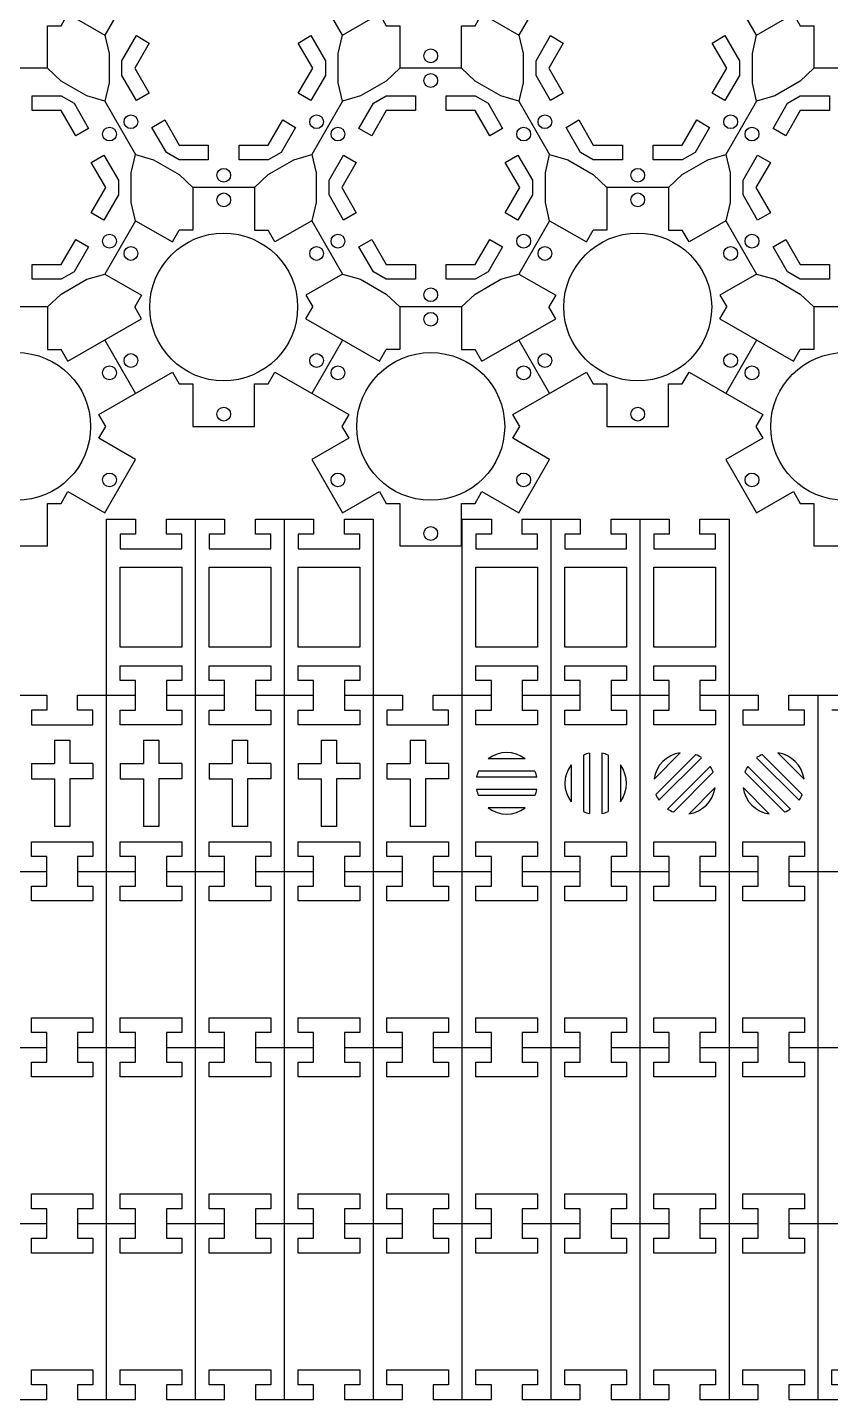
# Model space of a CAD drawing. Header units: inches. Extents: x 0.1 to 23.9, y 0.6 to 24.
# Drawn here: x 9.53 to 16.04, y 0.6 to 11.74 of the extents above; entities that cross this region are included whole.
import ezdxf

# ---------------------------------------------------------------- set-up
doc = ezdxf.new("R2010")
doc.units = ezdxf.units.IN
doc.header["$MEASUREMENT"] = 0

msp = doc.modelspace()

# ---------------------------------------------------------------- linework, layer by layer
at = {"color": 7}
for p, q in [((9.69, 11.413), (9.19, 11.413)), ((9.801, 11.308), (9.69, 11.413)), ((12.55, 11.413), (12.439, 11.308)), ((13.05, 11.413), (12.55, 11.413)), ((13.161, 11.308), (13.05, 11.413)), ((15.91, 11.413), (15.799, 11.308)), ((16.41, 11.413), (15.91, 11.413)), ((10.009, 11.188), (9.801, 11.308)), ((12.439, 11.308), (12.231, 11.188)), ((13.369, 11.188), (13.161, 11.308)), ((15.799, 11.308), (15.592, 11.188)), ((10.155, 11.144), (10.009, 11.188)), ((12.231, 11.188), (12.085, 11.144)), ((13.515, 11.144), (13.369, 11.188)), ((15.592, 11.188), (15.445, 11.144)), ((12.085, 11.144), (11.835, 10.711)), ((15.445, 11.144), (15.195, 10.711)), ((11.835, 10.711), (11.871, 10.563)), ((15.195, 10.711), (15.231, 10.563)), ((11.871, 10.563), (11.871, 10.323)), ((15.231, 10.563), (15.231, 10.323)), ((10.87, 10.443), (10.87, 10.098)), ((11.37, 10.443), (10.87, 10.443)), ((11.37, 10.443), (11.37, 10.098)), ((14.23, 10.443), (14.23, 10.098)), ((14.73, 10.443), (14.23, 10.443)), ((14.73, 10.443), (14.73, 10.098)), ((11.871, 10.323), (11.835, 10.174)), ((15.231, 10.323), (15.195, 10.174)), ((10.405, 10.174), (10.155, 9.741)), ((10.405, 10.174), (10.704, 10.002)), ((11.835, 10.174), (11.536, 10.002)), ((11.835, 10.174), (12.085, 9.741)), ((13.765, 10.174), (13.515, 9.741)), ((13.765, 10.174), (14.064, 10.002)), ((15.195, 10.174), (14.897, 10.002)), ((15.195, 10.174), (15.445, 9.741)), ((10.704, 10.002), (10.759, 10.098)), ((10.87, 10.098), (10.759, 10.098)), ((11.37, 10.098), (11.481, 10.098)), ((11.536, 10.002), (11.481, 10.098)), ((14.064, 10.002), (14.119, 10.098)), ((14.23, 10.098), (14.119, 10.098)), ((14.73, 10.098), (14.841, 10.098)), ((14.897, 10.002), (14.841, 10.098)), ((10.155, 9.741), (10.454, 9.569)), ((12.085, 9.741), (11.786, 9.569)), ((12.085, 9.741), (12.231, 9.698)), ((12.231, 9.698), (12.439, 9.578)), ((13.515, 9.741), (13.814, 9.569)), ((15.445, 9.741), (15.147, 9.569)), ((15.445, 9.741), (15.592, 9.698)), ((15.592, 9.698), (15.799, 9.578)), ((10.454, 9.569), (10.398, 9.473)), ((11.786, 9.569), (11.842, 9.473)), ((12.439, 9.578), (12.55, 9.473)), ((13.814, 9.569), (13.759, 9.473)), ((15.147, 9.569), (15.202, 9.473)), ((15.799, 9.578), (15.91, 9.473)), ((9.69, 9.473), (9.19, 9.473)), ((9.69, 9.473), (9.69, 9.128)), ((9.856, 9.032), (10.454, 9.377)), ((10.454, 9.377), (10.398, 9.473)), ((11.786, 9.377), (11.842, 9.473)), ((11.786, 9.377), (12.384, 9.032)), ((12.55, 9.473), (12.55, 9.128)), ((13.05, 9.473), (12.55, 9.473)), ((13.05, 9.473), (13.05, 9.128)), ((13.216, 9.032), (13.814, 9.377)), ((13.814, 9.377), (13.759, 9.473)), ((15.147, 9.377), (15.202, 9.473)), ((15.147, 9.377), (15.744, 9.032)), ((15.91, 9.473), (15.91, 9.128)), ((16.41, 9.473), (15.91, 9.473)), ((10.155, 9.204), (10.405, 8.771)), ((12.085, 9.204), (11.835, 8.771)), ((13.515, 9.204), (13.765, 8.771)), ((15.445, 9.204), (15.195, 8.771)), ((9.69, 9.128), (9.801, 9.128)), ((9.856, 9.032), (9.801, 9.128)), ((12.384, 9.032), (12.439, 9.128)), ((12.55, 9.128), (12.439, 9.128)), ((13.05, 9.128), (13.161, 9.128)), ((13.216, 9.032), (13.161, 9.128)), ((15.744, 9.032), (15.799, 9.128)), ((15.91, 9.128), (15.799, 9.128)), ((10.891, 0.599), (10.891, 7.749)), ((11.613, 0.599), (11.613, 7.749)), ((13.778, 0.599), (13.778, 7.749)), ((14.499, 0.599), (14.499, 7.749)), ((10.655, 6.319), (11.127, 6.319)), ((11.377, 6.319), (11.849, 6.319)), ((13.542, 6.319), (14.014, 6.319)), ((14.264, 6.319), (14.735, 6.319)), ((15.943, 0.599), (15.943, 6.319)), ((9.212, 4.889), (9.684, 4.889)), ((9.934, 4.889), (10.405, 4.889)), ((10.655, 4.889), (11.127, 4.889)), ((11.377, 4.889), (11.849, 4.889)), ((12.099, 4.889), (12.57, 4.889)), ((12.82, 4.889), (13.292, 4.889)), ((13.542, 4.889), (14.014, 4.889)), ((14.264, 4.889), (14.735, 4.889)), ((14.985, 4.889), (15.457, 4.889)), ((15.707, 4.889), (16.179, 4.889)), ((9.212, 3.459), (9.684, 3.459)), ((9.934, 3.459), (10.405, 3.459)), ((10.655, 3.459), (11.127, 3.459)), ((11.377, 3.459), (11.849, 3.459)), ((12.099, 3.459), (12.57, 3.459)), ((12.82, 3.459), (13.292, 3.459)), ((13.542, 3.459), (14.014, 3.459)), ((14.264, 3.459), (14.735, 3.459)), ((14.985, 3.459), (15.457, 3.459)), ((15.707, 3.459), (16.179, 3.459)), ((9.212, 2.029), (9.684, 2.029)), ((9.934, 2.029), (10.405, 2.029)), ((10.655, 2.029), (11.127, 2.029)), ((11.377, 2.029), (11.849, 2.029)), ((12.099, 2.029), (12.57, 2.029)), ((12.82, 2.029), (13.292, 2.029)), ((13.542, 2.029), (14.014, 2.029)), ((14.264, 2.029), (14.735, 2.029)), ((14.985, 2.029), (15.457, 2.029)), ((15.707, 2.029), (16.179, 2.029))]:
    msp.add_line(p, q, dxfattribs=at)
for p, q in [((9.746, 5.954), (9.746, 5.766)), ((9.746, 5.954), (9.871, 5.954)), ((9.871, 5.954), (9.871, 5.766)), ((10.468, 5.954), (10.468, 5.766)), ((10.468, 5.954), (10.593, 5.954)), ((10.593, 5.954), (10.593, 5.766)), ((11.189, 5.954), (11.189, 5.766)), ((11.189, 5.954), (11.314, 5.954)), ((11.314, 5.954), (11.314, 5.766)), ((11.911, 5.954), (11.911, 5.766)), ((11.911, 5.954), (12.036, 5.954)), ((12.036, 5.954), (12.036, 5.766)), ((12.633, 5.954), (12.633, 5.766)), ((12.633, 5.954), (12.758, 5.954)), ((12.758, 5.954), (12.758, 5.766)), ((13.567, 5.804), (13.267, 5.804)), ((14.039, 5.833), (14.039, 5.375)), ((14.089, 5.849), (14.089, 5.359)), ((14.189, 5.849), (14.189, 5.359)), ((14.239, 5.833), (14.239, 5.375)), ((14.825, 5.851), (14.613, 5.639)), ((14.952, 5.837), (14.628, 5.513)), ((14.998, 5.812), (14.652, 5.466)), ((15.791, 5.466), (15.444, 5.812)), ((15.815, 5.513), (15.491, 5.837)), ((15.83, 5.639), (15.617, 5.851)), ((9.559, 5.766), (9.559, 5.641)), ((9.559, 5.766), (9.746, 5.766)), ((10.059, 5.766), (9.871, 5.766)), ((10.059, 5.766), (10.059, 5.641)), ((10.28, 5.766), (10.28, 5.641)), ((10.28, 5.766), (10.468, 5.766)), ((10.78, 5.766), (10.593, 5.766)), ((10.78, 5.766), (10.78, 5.641)), ((11.002, 5.766), (11.002, 5.641)), ((11.002, 5.766), (11.189, 5.766)), ((11.502, 5.766), (11.314, 5.766)), ((11.502, 5.766), (11.502, 5.641)), ((11.724, 5.766), (11.724, 5.641)), ((11.724, 5.766), (11.911, 5.766)), ((12.224, 5.766), (12.036, 5.766)), ((12.224, 5.766), (12.224, 5.641)), ((12.445, 5.766), (12.445, 5.641)), ((12.445, 5.766), (12.633, 5.766)), ((12.945, 5.766), (12.758, 5.766)), ((12.945, 5.766), (12.945, 5.641)), ((13.646, 5.704), (13.188, 5.704)), ((13.939, 5.754), (13.939, 5.454)), ((14.339, 5.754), (14.339, 5.454)), ((15.069, 5.742), (14.722, 5.395)), ((15.093, 5.695), (14.769, 5.371)), ((15.673, 5.371), (15.349, 5.695)), ((15.72, 5.395), (15.373, 5.742)), ((9.559, 5.641), (9.746, 5.641)), ((9.746, 5.641), (9.746, 5.254)), ((9.871, 5.641), (9.871, 5.254)), ((10.059, 5.641), (9.871, 5.641)), ((10.28, 5.641), (10.468, 5.641)), ((10.468, 5.641), (10.468, 5.254)), ((10.593, 5.641), (10.593, 5.254)), ((10.78, 5.641), (10.593, 5.641)), ((11.002, 5.641), (11.189, 5.641)), ((11.189, 5.641), (11.189, 5.254)), ((11.314, 5.641), (11.314, 5.254)), ((11.502, 5.641), (11.314, 5.641)), ((11.724, 5.641), (11.911, 5.641)), ((11.911, 5.641), (11.911, 5.254)), ((12.036, 5.641), (12.036, 5.254)), ((12.224, 5.641), (12.036, 5.641)), ((12.445, 5.641), (12.633, 5.641)), ((12.633, 5.641), (12.633, 5.254)), ((12.758, 5.641), (12.758, 5.254)), ((12.945, 5.641), (12.758, 5.641)), ((13.662, 5.654), (13.172, 5.654)), ((13.662, 5.554), (13.172, 5.554)), ((13.646, 5.504), (13.188, 5.504)), ((15.108, 5.569), (14.896, 5.356)), ((15.547, 5.356), (15.335, 5.569)), ((13.567, 5.404), (13.267, 5.404)), ((9.871, 5.254), (9.746, 5.254)), ((10.593, 5.254), (10.468, 5.254)), ((11.314, 5.254), (11.189, 5.254)), ((12.036, 5.254), (11.911, 5.254)), ((12.758, 5.254), (12.633, 5.254))]:
    msp.add_line(p, q)
for points in [[(12.085, 11.144), (12.05, 11.293), (12.05, 11.533), (12.085, 11.681), (11.835, 12.114), (11.689, 12.158), (11.481, 12.278), (11.37, 12.383), (10.87, 12.383), (10.759, 12.278), (10.551, 12.158), (10.405, 12.114), (10.155, 11.681), (10.191, 11.533), (10.191, 11.293), (10.155, 11.144), (10.405, 10.711)], [(15.445, 11.144), (15.41, 11.293), (15.41, 11.533), (15.445, 11.681), (15.195, 12.114), (15.049, 12.158), (14.841, 12.278), (14.73, 12.383), (14.23, 12.383), (14.119, 12.278), (13.912, 12.158), (13.765, 12.114), (13.515, 11.681), (13.551, 11.533), (13.551, 11.293), (13.515, 11.144), (13.765, 10.711)], [(9.69, 11.413), (9.69, 11.758), (9.801, 11.758), (9.856, 11.854), (10.155, 11.681)], [(12.085, 11.681), (12.384, 11.854), (12.439, 11.758), (12.55, 11.758), (12.55, 11.413)], [(13.05, 11.413), (13.05, 11.758), (13.161, 11.758), (13.216, 11.854), (13.515, 11.681)], [(15.445, 11.681), (15.744, 11.854), (15.799, 11.758), (15.91, 11.758), (15.91, 11.413)], [(10.405, 10.174), (10.37, 10.323), (10.37, 10.563), (10.405, 10.711), (10.551, 10.668), (10.759, 10.548), (10.87, 10.443)], [(11.37, 10.443), (11.481, 10.548), (11.689, 10.668), (11.835, 10.711)], [(13.765, 10.174), (13.73, 10.323), (13.73, 10.563), (13.765, 10.711), (13.912, 10.668), (14.119, 10.548), (14.23, 10.443)], [(14.73, 10.443), (14.841, 10.548), (15.049, 10.668), (15.195, 10.711)], [(9.69, 9.473), (9.801, 9.578), (10.009, 9.698), (10.155, 9.741)], [(13.05, 9.473), (13.161, 9.578), (13.369, 9.698), (13.515, 9.741)], [(8.176, 8.944), (8.774, 8.599), (8.718, 8.503), (8.774, 8.407), (8.475, 8.234), (8.725, 7.801), (9.024, 7.974), (9.079, 7.878), (9.19, 7.878), (9.19, 7.533), (9.69, 7.533), (9.69, 7.878), (9.801, 7.878), (9.856, 7.974), (10.155, 7.801), (10.405, 8.234), (10.106, 8.407), (10.162, 8.503), (10.106, 8.599)], [(10.106, 8.599), (10.704, 8.944), (10.759, 8.848), (10.87, 8.848), (10.87, 8.503), (11.37, 8.503), (11.37, 8.848), (11.481, 8.848), (11.536, 8.944), (12.134, 8.599), (12.078, 8.503), (12.134, 8.407), (11.835, 8.234), (12.085, 7.801), (12.384, 7.974), (12.439, 7.878), (12.55, 7.878), (12.55, 7.533), (13.05, 7.533), (13.05, 7.878), (13.161, 7.878), (13.216, 7.974)], [(13.216, 7.974), (13.515, 7.801), (13.765, 8.234), (13.466, 8.407), (13.522, 8.503), (13.466, 8.599), (14.064, 8.944), (14.119, 8.848), (14.23, 8.848), (14.23, 8.503), (14.73, 8.503), (14.73, 8.848), (14.841, 8.848), (14.897, 8.944)], [(14.897, 8.944), (15.494, 8.599), (15.439, 8.503), (15.494, 8.407), (15.195, 8.234), (15.445, 7.801), (15.744, 7.974), (15.799, 7.878), (15.91, 7.878), (15.91, 7.533), (16.41, 7.533), (16.41, 7.878), (16.521, 7.878), (16.577, 7.974), (16.875, 7.801), (17.125, 8.234), (16.827, 8.407), (16.882, 8.503), (16.827, 8.599)], [(10.169, 0.599), (10.169, 7.749), (10.405, 7.749), (10.405, 7.629), (10.28, 7.629), (10.28, 7.509), (10.78, 7.509), (10.78, 7.629), (10.655, 7.629), (10.655, 7.749), (11.127, 7.749), (11.127, 7.629), (11.002, 7.629)], [(11.002, 7.629), (11.002, 7.509), (11.502, 7.509), (11.502, 7.629), (11.377, 7.629), (11.377, 7.749), (11.849, 7.749), (11.849, 7.629), (11.724, 7.629), (11.724, 7.509), (12.224, 7.509), (12.224, 7.629), (12.099, 7.629), (12.099, 7.749), (12.334, 7.749), (12.334, 0.599)], [(13.056, 0.599), (13.056, 7.749), (13.292, 7.749), (13.292, 7.629), (13.167, 7.629), (13.167, 7.509), (13.667, 7.509), (13.667, 7.629), (13.542, 7.629), (13.542, 7.749), (14.014, 7.749), (14.014, 7.629), (13.889, 7.629)], [(13.889, 7.629), (13.889, 7.509), (14.389, 7.509), (14.389, 7.629), (14.264, 7.629), (14.264, 7.749), (14.735, 7.749), (14.735, 7.629), (14.61, 7.629), (14.61, 7.509), (15.11, 7.509), (15.11, 7.629), (14.985, 7.629), (14.985, 7.749), (15.221, 7.749), (15.221, 0.599)], [(8.49, 6.319), (8.962, 6.319), (8.962, 6.199), (8.837, 6.199), (8.837, 6.079), (9.337, 6.079), (9.337, 6.199), (9.212, 6.199), (9.212, 6.319), (9.684, 6.319), (9.684, 6.199), (9.559, 6.199)], [(9.559, 6.199), (9.559, 6.079), (10.059, 6.079), (10.059, 6.199), (9.934, 6.199), (9.934, 6.319), (10.405, 6.319)], [(12.099, 6.319), (12.57, 6.319), (12.57, 6.199), (12.445, 6.199), (12.445, 6.079), (12.945, 6.079), (12.945, 6.199), (12.82, 6.199), (12.82, 6.319), (13.292, 6.319)], [(14.985, 6.319), (15.457, 6.319), (15.457, 6.199), (15.332, 6.199), (15.332, 6.079), (15.832, 6.079), (15.832, 6.199), (15.707, 6.199), (15.707, 6.319), (16.179, 6.319), (16.179, 6.199), (16.054, 6.199)], [(9.212, 0.599), (9.684, 0.599), (9.684, 0.719), (9.559, 0.719), (9.559, 0.839), (10.059, 0.839), (10.059, 0.719), (9.934, 0.719), (9.934, 0.599)], [(9.934, 0.599), (10.405, 0.599), (10.405, 0.719), (10.28, 0.719), (10.28, 0.839), (10.78, 0.839), (10.78, 0.719), (10.655, 0.719), (10.655, 0.599)], [(10.655, 0.599), (11.127, 0.599), (11.127, 0.719), (11.002, 0.719), (11.002, 0.839), (11.502, 0.839), (11.502, 0.719), (11.377, 0.719), (11.377, 0.599)], [(11.377, 0.599), (11.849, 0.599), (11.849, 0.719), (11.724, 0.719), (11.724, 0.839), (12.224, 0.839), (12.224, 0.719), (12.099, 0.719), (12.099, 0.599)], [(12.099, 0.599), (12.57, 0.599), (12.57, 0.719), (12.445, 0.719), (12.445, 0.839), (12.945, 0.839), (12.945, 0.719), (12.82, 0.719), (12.82, 0.599)], [(12.82, 0.599), (13.292, 0.599), (13.292, 0.719), (13.167, 0.719), (13.167, 0.839), (13.667, 0.839), (13.667, 0.719), (13.542, 0.719), (13.542, 0.599)], [(13.542, 0.599), (14.014, 0.599), (14.014, 0.719), (13.889, 0.719), (13.889, 0.839), (14.389, 0.839), (14.389, 0.719), (14.264, 0.719), (14.264, 0.599)], [(14.264, 0.599), (14.735, 0.599), (14.735, 0.719), (14.61, 0.719), (14.61, 0.839), (15.11, 0.839), (15.11, 0.719), (14.985, 0.719), (14.985, 0.599)], [(14.985, 0.599), (15.457, 0.599), (15.457, 0.719), (15.332, 0.719), (15.332, 0.839), (15.832, 0.839), (15.832, 0.719), (15.707, 0.719), (15.707, 0.599)], [(15.707, 0.599), (16.179, 0.599), (16.179, 0.719), (16.054, 0.719), (16.054, 0.839), (16.554, 0.839), (16.554, 0.719), (16.429, 0.719), (16.429, 0.599)]]:
    msp.add_lwpolyline(points, dxfattribs=at)
for points in [[(10.294, 11.353), (10.294, 11.473), (10.412, 11.677), (10.516, 11.617), (10.398, 11.413), (10.516, 11.209), (10.412, 11.149)], [(11.946, 11.473), (11.946, 11.353), (11.828, 11.149), (11.724, 11.209), (11.842, 11.413), (11.724, 11.617), (11.828, 11.677)], [(13.655, 11.353), (13.655, 11.473), (13.773, 11.677), (13.876, 11.617), (13.759, 11.413), (13.876, 11.209), (13.773, 11.149)], [(15.306, 11.473), (15.306, 11.353), (15.188, 11.149), (15.084, 11.209), (15.202, 11.413), (15.084, 11.617), (15.188, 11.677)], [(9.801, 11.188), (9.905, 11.128), (10.023, 10.924), (9.919, 10.864), (9.801, 11.068), (9.565, 11.068), (9.565, 11.188)], [(12.335, 11.128), (12.439, 11.188), (12.675, 11.188), (12.675, 11.068), (12.439, 11.068), (12.321, 10.864), (12.217, 10.924)], [(13.161, 11.188), (13.265, 11.128), (13.383, 10.924), (13.279, 10.864), (13.161, 11.068), (12.925, 11.068), (12.925, 11.188)], [(15.696, 11.128), (15.799, 11.188), (16.035, 11.188), (16.035, 11.068), (15.799, 11.068), (15.682, 10.864), (15.578, 10.924)], [(10.759, 10.788), (10.995, 10.788), (10.995, 10.668), (10.759, 10.668), (10.655, 10.728), (10.537, 10.932), (10.641, 10.992)], [(11.585, 10.728), (11.481, 10.668), (11.245, 10.668), (11.245, 10.788), (11.481, 10.788), (11.599, 10.992), (11.703, 10.932)], [(14.119, 10.788), (14.355, 10.788), (14.355, 10.668), (14.119, 10.668), (14.015, 10.728), (13.898, 10.932), (14.001, 10.992)], [(14.945, 10.728), (14.841, 10.668), (14.605, 10.668), (14.605, 10.788), (14.841, 10.788), (14.959, 10.992), (15.063, 10.932)], [(10.266, 10.503), (10.266, 10.383), (10.148, 10.179), (10.044, 10.239), (10.162, 10.443), (10.044, 10.647), (10.148, 10.707)], [(11.975, 10.383), (11.975, 10.503), (12.092, 10.707), (12.196, 10.647), (12.078, 10.443), (12.196, 10.239), (12.092, 10.179)], [(13.626, 10.503), (13.626, 10.383), (13.508, 10.179), (13.404, 10.239), (13.522, 10.443), (13.404, 10.647), (13.508, 10.707)], [(15.335, 10.383), (15.335, 10.503), (15.453, 10.707), (15.557, 10.647), (15.439, 10.443), (15.557, 10.239), (15.453, 10.179)], [(9.905, 9.758), (9.801, 9.698), (9.565, 9.698), (9.565, 9.818), (9.801, 9.818), (9.919, 10.022), (10.023, 9.962)], [(12.439, 9.818), (12.675, 9.818), (12.675, 9.698), (12.439, 9.698), (12.335, 9.758), (12.217, 9.962), (12.321, 10.022)], [(13.265, 9.758), (13.161, 9.698), (12.925, 9.698), (12.925, 9.818), (13.161, 9.818), (13.279, 10.022), (13.383, 9.962)], [(15.799, 9.818), (16.035, 9.818), (16.035, 9.698), (15.799, 9.698), (15.696, 9.758), (15.578, 9.962), (15.682, 10.022)], [(10.78, 7.359), (10.78, 6.709), (10.28, 6.709), (10.28, 7.359)], [(11.502, 7.359), (11.502, 6.709), (11.002, 6.709), (11.002, 7.359)], [(12.224, 7.359), (12.224, 6.709), (11.724, 6.709), (11.724, 7.359)], [(13.667, 7.359), (13.667, 6.709), (13.167, 6.709), (13.167, 7.359)], [(14.389, 7.359), (14.389, 6.709), (13.889, 6.709), (13.889, 7.359)], [(15.11, 7.359), (15.11, 6.709), (14.61, 6.709), (14.61, 7.359)], [(10.405, 6.439), (10.28, 6.439), (10.28, 6.559), (10.78, 6.559), (10.78, 6.439), (10.655, 6.439), (10.655, 6.199), (10.78, 6.199), (10.78, 6.079), (10.28, 6.079), (10.28, 6.199), (10.405, 6.199)], [(11.127, 6.439), (11.002, 6.439), (11.002, 6.559), (11.502, 6.559), (11.502, 6.439), (11.377, 6.439), (11.377, 6.199), (11.502, 6.199), (11.502, 6.079), (11.002, 6.079), (11.002, 6.199), (11.127, 6.199)], [(11.849, 6.439), (11.724, 6.439), (11.724, 6.559), (12.224, 6.559), (12.224, 6.439), (12.099, 6.439), (12.099, 6.199), (12.224, 6.199), (12.224, 6.079), (11.724, 6.079), (11.724, 6.199), (11.849, 6.199)], [(13.292, 6.439), (13.167, 6.439), (13.167, 6.559), (13.667, 6.559), (13.667, 6.439), (13.542, 6.439), (13.542, 6.199), (13.667, 6.199), (13.667, 6.079), (13.167, 6.079), (13.167, 6.199), (13.292, 6.199)], [(14.014, 6.439), (13.889, 6.439), (13.889, 6.559), (14.389, 6.559), (14.389, 6.439), (14.264, 6.439), (14.264, 6.199), (14.389, 6.199), (14.389, 6.079), (13.889, 6.079), (13.889, 6.199), (14.014, 6.199)], [(14.735, 6.439), (14.61, 6.439), (14.61, 6.559), (15.11, 6.559), (15.11, 6.439), (14.985, 6.439), (14.985, 6.199), (15.11, 6.199), (15.11, 6.079), (14.61, 6.079), (14.61, 6.199), (14.735, 6.199)], [(9.684, 5.009), (9.559, 5.009), (9.559, 5.129), (10.059, 5.129), (10.059, 5.009), (9.934, 5.009), (9.934, 4.769), (10.059, 4.769), (10.059, 4.649), (9.559, 4.649), (9.559, 4.769), (9.684, 4.769)], [(10.405, 5.009), (10.28, 5.009), (10.28, 5.129), (10.78, 5.129), (10.78, 5.009), (10.655, 5.009), (10.655, 4.769), (10.78, 4.769), (10.78, 4.649), (10.28, 4.649), (10.28, 4.769), (10.405, 4.769)], [(11.127, 5.009), (11.002, 5.009), (11.002, 5.129), (11.502, 5.129), (11.502, 5.009), (11.377, 5.009), (11.377, 4.769), (11.502, 4.769), (11.502, 4.649), (11.002, 4.649), (11.002, 4.769), (11.127, 4.769)], [(11.849, 5.009), (11.724, 5.009), (11.724, 5.129), (12.224, 5.129), (12.224, 5.009), (12.099, 5.009), (12.099, 4.769), (12.224, 4.769), (12.224, 4.649), (11.724, 4.649), (11.724, 4.769), (11.849, 4.769)], [(12.57, 5.009), (12.445, 5.009), (12.445, 5.129), (12.945, 5.129), (12.945, 5.009), (12.82, 5.009), (12.82, 4.769), (12.945, 4.769), (12.945, 4.649), (12.445, 4.649), (12.445, 4.769), (12.57, 4.769)], [(13.292, 5.009), (13.167, 5.009), (13.167, 5.129), (13.667, 5.129), (13.667, 5.009), (13.542, 5.009), (13.542, 4.769), (13.667, 4.769), (13.667, 4.649), (13.167, 4.649), (13.167, 4.769), (13.292, 4.769)], [(14.014, 5.009), (13.889, 5.009), (13.889, 5.129), (14.389, 5.129), (14.389, 5.009), (14.264, 5.009), (14.264, 4.769), (14.389, 4.769), (14.389, 4.649), (13.889, 4.649), (13.889, 4.769), (14.014, 4.769)], [(14.735, 5.009), (14.61, 5.009), (14.61, 5.129), (15.11, 5.129), (15.11, 5.009), (14.985, 5.009), (14.985, 4.769), (15.11, 4.769), (15.11, 4.649), (14.61, 4.649), (14.61, 4.769), (14.735, 4.769)], [(15.457, 5.009), (15.332, 5.009), (15.332, 5.129), (15.832, 5.129), (15.832, 5.009), (15.707, 5.009), (15.707, 4.769), (15.832, 4.769), (15.832, 4.649), (15.332, 4.649), (15.332, 4.769), (15.457, 4.769)], [(9.684, 3.579), (9.559, 3.579), (9.559, 3.699), (10.059, 3.699), (10.059, 3.579), (9.934, 3.579), (9.934, 3.339), (10.059, 3.339), (10.059, 3.219), (9.559, 3.219), (9.559, 3.339), (9.684, 3.339)], [(10.405, 3.579), (10.28, 3.579), (10.28, 3.699), (10.78, 3.699), (10.78, 3.579), (10.655, 3.579), (10.655, 3.339), (10.78, 3.339), (10.78, 3.219), (10.28, 3.219), (10.28, 3.339), (10.405, 3.339)], [(11.127, 3.579), (11.002, 3.579), (11.002, 3.699), (11.502, 3.699), (11.502, 3.579), (11.377, 3.579), (11.377, 3.339), (11.502, 3.339), (11.502, 3.219), (11.002, 3.219), (11.002, 3.339), (11.127, 3.339)], [(11.849, 3.579), (11.724, 3.579), (11.724, 3.699), (12.224, 3.699), (12.224, 3.579), (12.099, 3.579), (12.099, 3.339), (12.224, 3.339), (12.224, 3.219), (11.724, 3.219), (11.724, 3.339), (11.849, 3.339)], [(12.57, 3.579), (12.445, 3.579), (12.445, 3.699), (12.945, 3.699), (12.945, 3.579), (12.82, 3.579), (12.82, 3.339), (12.945, 3.339), (12.945, 3.219), (12.445, 3.219), (12.445, 3.339), (12.57, 3.339)], [(13.292, 3.579), (13.167, 3.579), (13.167, 3.699), (13.667, 3.699), (13.667, 3.579), (13.542, 3.579), (13.542, 3.339), (13.667, 3.339), (13.667, 3.219), (13.167, 3.219), (13.167, 3.339), (13.292, 3.339)], [(14.014, 3.579), (13.889, 3.579), (13.889, 3.699), (14.389, 3.699), (14.389, 3.579), (14.264, 3.579), (14.264, 3.339), (14.389, 3.339), (14.389, 3.219), (13.889, 3.219), (13.889, 3.339), (14.014, 3.339)], [(14.735, 3.579), (14.61, 3.579), (14.61, 3.699), (15.11, 3.699), (15.11, 3.579), (14.985, 3.579), (14.985, 3.339), (15.11, 3.339), (15.11, 3.219), (14.61, 3.219), (14.61, 3.339), (14.735, 3.339)], [(15.457, 3.579), (15.332, 3.579), (15.332, 3.699), (15.832, 3.699), (15.832, 3.579), (15.707, 3.579), (15.707, 3.339), (15.832, 3.339), (15.832, 3.219), (15.332, 3.219), (15.332, 3.339), (15.457, 3.339)], [(9.684, 2.149), (9.559, 2.149), (9.559, 2.269), (10.059, 2.269), (10.059, 2.149), (9.934, 2.149), (9.934, 1.909), (10.059, 1.909), (10.059, 1.789), (9.559, 1.789), (9.559, 1.909), (9.684, 1.909)], [(10.405, 2.149), (10.28, 2.149), (10.28, 2.269), (10.78, 2.269), (10.78, 2.149), (10.655, 2.149), (10.655, 1.909), (10.78, 1.909), (10.78, 1.789), (10.28, 1.789), (10.28, 1.909), (10.405, 1.909)], [(11.127, 2.149), (11.002, 2.149), (11.002, 2.269), (11.502, 2.269), (11.502, 2.149), (11.377, 2.149), (11.377, 1.909), (11.502, 1.909), (11.502, 1.789), (11.002, 1.789), (11.002, 1.909), (11.127, 1.909)], [(11.849, 2.149), (11.724, 2.149), (11.724, 2.269), (12.224, 2.269), (12.224, 2.149), (12.099, 2.149), (12.099, 1.909), (12.224, 1.909), (12.224, 1.789), (11.724, 1.789), (11.724, 1.909), (11.849, 1.909)], [(12.57, 2.149), (12.445, 2.149), (12.445, 2.269), (12.945, 2.269), (12.945, 2.149), (12.82, 2.149), (12.82, 1.909), (12.945, 1.909), (12.945, 1.789), (12.445, 1.789), (12.445, 1.909), (12.57, 1.909)], [(13.292, 2.149), (13.167, 2.149), (13.167, 2.269), (13.667, 2.269), (13.667, 2.149), (13.542, 2.149), (13.542, 1.909), (13.667, 1.909), (13.667, 1.789), (13.167, 1.789), (13.167, 1.909), (13.292, 1.909)], [(14.014, 2.149), (13.889, 2.149), (13.889, 2.269), (14.389, 2.269), (14.389, 2.149), (14.264, 2.149), (14.264, 1.909), (14.389, 1.909), (14.389, 1.789), (13.889, 1.789), (13.889, 1.909), (14.014, 1.909)], [(14.735, 2.149), (14.61, 2.149), (14.61, 2.269), (15.11, 2.269), (15.11, 2.149), (14.985, 2.149), (14.985, 1.909), (15.11, 1.909), (15.11, 1.789), (14.61, 1.789), (14.61, 1.909), (14.735, 1.909)], [(15.457, 2.149), (15.332, 2.149), (15.332, 2.269), (15.832, 2.269), (15.832, 2.149), (15.707, 2.149), (15.707, 1.909), (15.832, 1.909), (15.832, 1.789), (15.332, 1.789), (15.332, 1.909), (15.457, 1.909)]]:
    msp.add_lwpolyline(points, close=True, dxfattribs=at)
for centre, radius in [((12.8, 11.513), 0.056), ((12.8, 11.313), 0.056), ((10.367, 10.978), 0.056), ((11.874, 10.978), 0.056), ((13.727, 10.978), 0.056), ((15.234, 10.978), 0.056), ((10.193, 10.878), 0.056), ((12.047, 10.878), 0.056), ((13.554, 10.878), 0.056), ((15.407, 10.878), 0.056), ((11.12, 10.543), 0.056), ((14.48, 10.543), 0.056), ((11.12, 10.343), 0.056), ((14.48, 10.343), 0.056), ((10.193, 10.008), 0.056), ((11.12, 9.473), 0.6), ((12.047, 10.008), 0.056), ((13.554, 10.008), 0.056), ((14.48, 9.473), 0.6), ((15.407, 10.008), 0.056), ((10.367, 9.908), 0.056), ((11.874, 9.908), 0.056), ((13.727, 9.908), 0.056), ((15.234, 9.908), 0.056), ((12.8, 9.573), 0.056), ((12.8, 9.373), 0.056), ((9.44, 8.503), 0.6), ((10.367, 9.038), 0.056), ((11.874, 9.038), 0.056), ((12.8, 8.503), 0.6), ((13.727, 9.038), 0.056), ((15.234, 9.038), 0.056), ((16.16, 8.503), 0.6), ((10.193, 8.938), 0.056), ((12.047, 8.938), 0.056), ((13.554, 8.938), 0.056), ((15.407, 8.938), 0.056), ((11.12, 8.603), 0.056), ((14.48, 8.603), 0.056), ((10.193, 8.068), 0.056), ((12.047, 8.068), 0.056), ((13.554, 8.068), 0.056), ((15.407, 8.068), 0.056), ((12.8, 7.633), 0.056)]:
    msp.add_circle(centre, radius, dxfattribs=at)
for centre, start, end in [((13.417, 5.604), 53.1301, 126.8699), ((14.139, 5.604), 101.537, 113.5782), ((14.139, 5.604), 66.4218, 78.463), ((14.86, 5.604), 98.1301, 171.8699), ((14.86, 5.604), 56.537, 68.5782), ((15.582, 5.604), 111.4218, 123.463), ((15.582, 5.604), 8.1301, 81.8699), ((13.417, 5.604), 156.4218, 168.463), ((13.417, 5.604), 11.537, 23.5782), ((14.139, 5.604), 143.1301, 216.8699), ((14.139, 5.604), 323.1301, 36.8699), ((14.86, 5.604), 21.4218, 33.463), ((15.582, 5.604), 146.537, 158.5782), ((13.417, 5.604), 191.537, 203.5782), ((13.417, 5.604), 336.4218, 348.463), ((14.86, 5.604), 201.4218, 213.463), ((14.86, 5.604), 278.1301, 351.8699), ((15.582, 5.604), 188.1301, 261.8699), ((15.582, 5.604), 326.537, 338.5782), ((13.417, 5.604), 233.1301, 306.8699), ((14.139, 5.604), 246.4218, 258.463), ((14.139, 5.604), 281.537, 293.5782), ((14.86, 5.604), 236.537, 248.5782), ((15.582, 5.604), 291.4218, 303.463)]:
    msp.add_arc(centre, 0.25, start, end)

doc.saveas('drawing.dxf')
